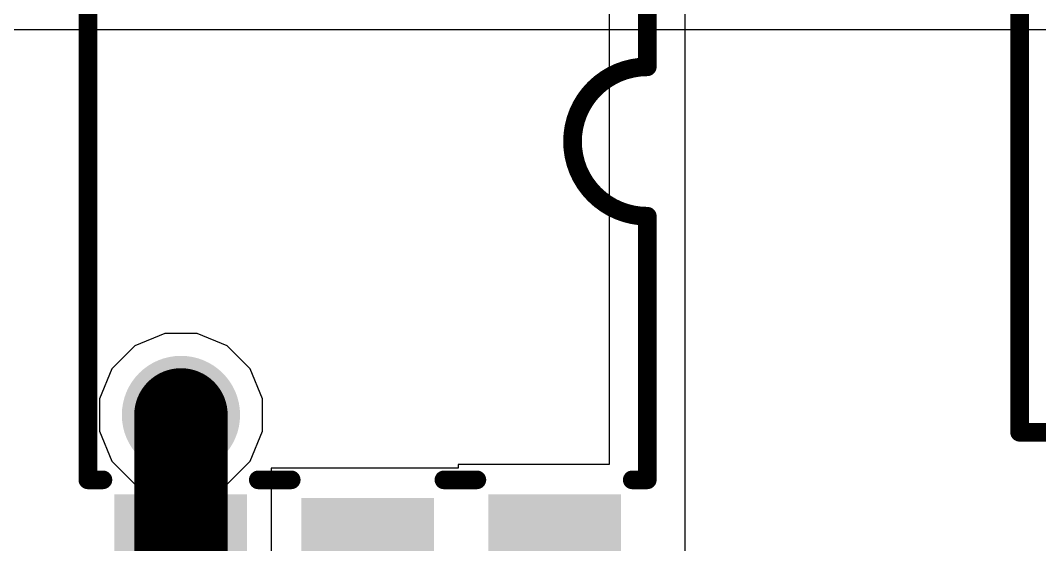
# Model space of a CAD drawing. Header units: inches. Extents: x -3 to 5259, y -3 to 5282.
# Drawn here: x 98.51 to 105.43, y 82.38 to 85.94 of the extents above; entities that cross this region are included whole.
import ezdxf

# ---------------------------------------------------------------- set-up
doc = ezdxf.new("R2010")
doc.units = ezdxf.units.IN
for name, color, linetype in [('Bottom Layer', 5, 'Continuous'), ('Bottom Solder', 6, 'Continuous'), ('Drill Drawing', 1, 'Continuous'), ('Layer 1', 16, 'Continuous'), ('Layer 2', 76, 'Continuous'), ('Top Layer', 1, 'Continuous'), ('Top Overlay', 2, 'Continuous'), ('Top Paste', 8, 'Continuous'), ('Top Solder', 216, 'Continuous'), ('Via Holes', 16, 'Continuous')]:
    doc.layers.add(name, color=color, linetype=linetype)

# ---------------------------------------------------------------- blocks, each defined once
blk = doc.blocks.new('SO_5_8')
at = {"layer": 'Top Layer'}
for points in [[(-3.84985641, 0.8699995299999999), (-3.84985641, 1.67000047), (-2.44985667, 1.67000047), (-2.44985667, 0.8699995300000001)], [(2.44985667, 0.8699995299999999), (2.44985667, 1.67000047), (3.84985641, 1.67000047), (3.84985641, 0.8699995300000001)], [(2.47499759, -0.4000004700000002), (2.47499759, 0.4000004699999998), (3.87499733, 0.4000004700000002), (3.87499733, -0.4000004699999998)], [(-3.87499987, -1.67000047), (-3.87499987, -0.8699995300000001), (-2.47500013, -0.8699995299999999), (-2.47500013, -1.67000047)], [(2.44985667, -1.67000047), (2.44985667, -0.8699995300000001), (3.84985641, -0.8699995299999999), (3.84985641, -1.67000047)]]:
    blk.add_hatch(color=1, dxfattribs=at).paths.add_polyline_path(points)
at = {"layer": 'Top Paste'}
for points in [[(-3.84985641, 0.8699995299999999), (-3.84985641, 1.67000047), (-2.44985667, 1.67000047), (-2.44985667, 0.8699995300000001)], [(2.44985667, 0.8699995299999999), (2.44985667, 1.67000047), (3.84985641, 1.67000047), (3.84985641, 0.8699995300000001)], [(2.47499759, -0.4000004700000002), (2.47499759, 0.4000004699999998), (3.87499733, 0.4000004700000002), (3.87499733, -0.4000004699999998)], [(-3.87499987, -1.67000047), (-3.87499987, -0.8699995300000001), (-2.47500013, -0.8699995299999999), (-2.47500013, -1.67000047)], [(2.44985667, -1.67000047), (2.44985667, -0.8699995300000001), (3.84985641, -0.8699995299999999), (3.84985641, -1.67000047)]]:
    blk.add_hatch(color=8, dxfattribs=at).paths.add_polyline_path(points)
at = {"layer": 'Top Solder'}
for points in [[(-3.900656409999999, 0.8191995299999998), (-3.900656409999999, 1.72080047), (-2.39905667, 1.72080047), (-2.39905667, 0.8191995300000001)], [(2.39905667, 0.8191995299999998), (2.39905667, 1.72080047), (3.900656409999999, 1.72080047), (3.900656409999999, 0.8191995300000001)], [(2.42419759, -0.4508004700000001), (2.42419759, 0.4508004699999998), (3.92579733, 0.4508004700000001), (3.92579733, -0.4508004699999998)], [(-3.92579987, -1.72080047), (-3.92579987, -0.8191995300000001), (-2.42420013, -0.8191995299999998), (-2.42420013, -1.72080047)], [(2.39905667, -1.72080047), (2.39905667, -0.8191995300000001), (3.900656409999999, -0.8191995299999998), (3.900656409999999, -1.72080047)]]:
    blk.add_hatch(color=216, dxfattribs=at).paths.add_polyline_path(points)
at = {"layer": 'Top Overlay'}
for points in [[(-2.29997, 1.797685, 0.127, 0.127, 0), (-2.29997, 1.8998692, 0.127, 0.127, 0)], [(-0.5079745999999999, 1.8998692, 0.127, 0.127, 0), (-2.29997, 1.8998692, 0.127, 0.127, 0)], [(0.508, 1.8998692, 0.127, 0.127, -1), (-0.507746, 1.8998184, 0.127, 0.127, 0)], [(2.2999954, 1.8998692, 0.127, 0.127, 0), (0.5080254, 1.8998692, 0.127, 0.127, 0)], [(2.2999954, 1.797685, 0.127, 0.127, 0), (2.2999954, 1.8998692, 0.127, 0.127, 0)], [(2.2999954, 1.797812, 0.127, 0.127, 0), (2.2999954, 1.8998692, 0.127, 0.127, 0)], [(-3.988054, 1.2954, 0.127, 0.127, 0), (-4.115054, 1.4224, 0.127, 0.127, 0)], [(-4.115054, 1.1684, 0.127, 0.127, 0), (-4.115054, 1.4224, 0.127, 0.127, 0)], [(-4.115054, 1.1684, 0.127, 0.127, 0), (-3.988054, 1.2954, 0.127, 0.127, 0)], [(-2.29997, -0.7421371999999999, 0.127, 0.127, 0), (-2.29997, 0.7421118, 0.127, 0.127, 0)], [(2.2999954, 0.5186426, 0.127, 0.127, 0), (2.2999954, 0.742188, 0.127, 0.127, 0)], [(2.2999954, -0.742188, 0.127, 0.127, 0), (2.2999954, -0.5188965999999999, 0.127, 0.127, 0)], [(-2.29997, -1.9000724, 0.127, 0.127, 0), (-2.29997, -1.798066, 0.127, 0.127, 0)], [(2.2999954, -1.9000724, 0.127, 0.127, 0), (2.2999954, -1.7978882, 0.127, 0.127, 0)], [(2.2999954, -1.9000724, 0.127, 0.127, 0), (-2.29997, -1.9000724, 0.127, 0.127, 0)]]:
    blk.add_lwpolyline(points, format="xyseb", dxfattribs=at)
for points in [[(-2.33172, 1.8998692, 0.0635, 0.0635, 1), (-2.26822, 1.8998692, 0.0635, 0.0635, 1)], [(-2.33172, 1.8998692, 0.0635, 0.0635, 1), (-2.26822, 1.8998692, 0.0635, 0.0635, 1)], [(-0.5397246, 1.8998692, 0.0635, 0.0635, 1), (-0.4762245999999999, 1.8998692, 0.0635, 0.0635, 1)], [(-0.539496, 1.8998184, 0.0635, 0.0635, 1), (-0.475996, 1.8998184, 0.0635, 0.0635, 1)], [(0.47625, 1.8998692, 0.0635, 0.0635, 1), (0.5397500000000001, 1.8998692, 0.0635, 0.0635, 1)], [(0.4762754, 1.8998692, 0.0635, 0.0635, 1), (0.5397753999999999, 1.8998692, 0.0635, 0.0635, 1)], [(2.2682454, 1.8998692, 0.0635, 0.0635, 1), (2.3317454, 1.8998692, 0.0635, 0.0635, 1)], [(2.2682454, 1.8998692, 0.0635, 0.0635, 1), (2.3317454, 1.8998692, 0.0635, 0.0635, 1)], [(2.2682454, 1.8998692, 0.0635, 0.0635, 1), (2.3317454, 1.8998692, 0.0635, 0.0635, 1)], [(-2.33172, 1.797685, 0.0635, 0.0635, 1), (-2.26822, 1.797685, 0.0635, 0.0635, 1)], [(2.2682454, 1.797812, 0.0635, 0.0635, 1), (2.3317454, 1.797812, 0.0635, 0.0635, 1)], [(2.2682454, 1.797685, 0.0635, 0.0635, 1), (2.3317454, 1.797685, 0.0635, 0.0635, 1)], [(-4.146803999999999, 1.4224, 0.0635, 0.0635, 1), (-4.083303999999999, 1.4224, 0.0635, 0.0635, 1)], [(-4.146803999999999, 1.4224, 0.0635, 0.0635, 1), (-4.083303999999999, 1.4224, 0.0635, 0.0635, 1)], [(-4.019804, 1.2954, 0.0635, 0.0635, 1), (-3.956304, 1.2954, 0.0635, 0.0635, 1)], [(-4.019804, 1.2954, 0.0635, 0.0635, 1), (-3.956304, 1.2954, 0.0635, 0.0635, 1)], [(-4.146803999999999, 1.1684, 0.0635, 0.0635, 1), (-4.083303999999999, 1.1684, 0.0635, 0.0635, 1)], [(-4.146803999999999, 1.1684, 0.0635, 0.0635, 1), (-4.083303999999999, 1.1684, 0.0635, 0.0635, 1)], [(-2.33172, 0.7421118, 0.0635, 0.0635, 1), (-2.26822, 0.7421118, 0.0635, 0.0635, 1)], [(2.2682454, 0.742188, 0.0635, 0.0635, 1), (2.3317454, 0.742188, 0.0635, 0.0635, 1)], [(2.2682454, 0.5186426, 0.0635, 0.0635, 1), (2.3317454, 0.5186426, 0.0635, 0.0635, 1)], [(2.2682454, -0.5188965999999999, 0.0635, 0.0635, 1), (2.3317454, -0.5188965999999999, 0.0635, 0.0635, 1)], [(-2.33172, -0.7421371999999999, 0.0635, 0.0635, 1), (-2.26822, -0.7421371999999999, 0.0635, 0.0635, 1)], [(2.2682454, -0.742188, 0.0635, 0.0635, 1), (2.3317454, -0.742188, 0.0635, 0.0635, 1)], [(-2.33172, -1.798066, 0.0635, 0.0635, 1), (-2.26822, -1.798066, 0.0635, 0.0635, 1)], [(2.2682454, -1.7978882, 0.0635, 0.0635, 1), (2.3317454, -1.7978882, 0.0635, 0.0635, 1)], [(-2.33172, -1.9000724, 0.0635, 0.0635, 1), (-2.26822, -1.9000724, 0.0635, 0.0635, 1)], [(-2.33172, -1.9000724, 0.0635, 0.0635, 1), (-2.26822, -1.9000724, 0.0635, 0.0635, 1)], [(2.2682454, -1.9000724, 0.0635, 0.0635, 1), (2.3317454, -1.9000724, 0.0635, 0.0635, 1)], [(2.2682454, -1.9000724, 0.0635, 0.0635, 1), (2.3317454, -1.9000724, 0.0635, 0.0635, 1)]]:
    blk.add_lwpolyline(points, format="xyseb", close=True, dxfattribs=at)
blk = doc.blocks.new('SVZ1VM221FBRE00RAXXX_226')
at = {"layer": 'Top Overlay'}
for points in [[(4.201236199999999, 4.2262298, 0.127, 0.127, 0), (-2.46497094, 4.2262298, 0.127, 0.127, 0)], [(4.201236199999999, 4.2262298, 0.127, 0.127, 0), (4.201231119999999, 0.7823962, 0.127, 0.127, 0)]]:
    blk.add_lwpolyline(points, format="xyseb", dxfattribs=at)
blk.add_lwpolyline([(4.1694862, 4.2262298, 0.0635, 0.0635, 1), (4.2329862, 4.2262298, 0.0635, 0.0635, 1)], format="xyseb", close=True, dxfattribs=at)
blk.add_lwpolyline([(4.1694862, 4.2262298, 0.0635, 0.0635, 1), (4.2329862, 4.2262298, 0.0635, 0.0635, 1)], format="xyseb", close=True, dxfattribs=at)

msp = doc.modelspace()

# ---------------------------------------------------------------- hatches: boundary and pattern name
at = {"layer": 'Bottom Layer'}
h = msp.add_hatch(color=5, dxfattribs=at)
edge = h.paths.add_edge_path()
edge.add_arc((99.60200298, 83.25784465999999), 0.2999994, 0, 360)
at = {"layer": 'Bottom Solder'}
h = msp.add_hatch(color=6, dxfattribs=at)
edge = h.paths.add_edge_path()
edge.add_arc((99.60200298, 83.25784465999999), 0.4015993999999999, 0, 360)
at = {"layer": 'Layer 1'}
h = msp.add_hatch(color=16, dxfattribs=at)
edge = h.paths.add_edge_path()
edge.add_arc((99.60200298, 83.25784465999999), 0.2999994, 0, 360)
at = {"layer": 'Layer 2'}
h = msp.add_hatch(color=76, dxfattribs=at)
edge = h.paths.add_edge_path()
edge.add_arc((99.60200298, 83.25784465999999), 0.2999994, 0, 360)
at = {"layer": 'Top Layer'}
h = msp.add_hatch(color=1, dxfattribs=at)
edge = h.paths.add_edge_path()
edge.add_arc((99.60200298, 83.25784465999999), 0.2999994, 0, 360)
at = {"layer": 'Top Solder'}
h = msp.add_hatch(color=216, dxfattribs=at)
edge = h.paths.add_edge_path()
edge.add_arc((99.60200298, 83.25784465999999), 0.4015993999999999, 0, 360)
at = {"layer": 'Via Holes'}
h = msp.add_hatch(color=7, dxfattribs=at)
edge = h.paths.add_edge_path()
edge.add_arc((99.60200298, 83.25784465999999), 0.1499997, 0, 360)

# ---------------------------------------------------------------- linework, layer by layer
at = {"layer": 'Drill Drawing'}
for points in [[(99.47500297999999, 83.38484465999998, 0.0508, 0.0508, 0), (99.47500297999999, 83.51184466, 0.0508, 0.0508, 0)], [(99.47500297999999, 83.51184466, 0.0508, 0.0508, 0), (99.72900297999999, 83.51184466, 0.0508, 0.0508, 0)], [(99.72900297999999, 83.38484465999998, 0.0508, 0.0508, 0), (99.72900297999999, 83.51184466, 0.0508, 0.0508, 0)], [(99.52580298, 83.33404466, 0.0508, 0.0508, 0), (99.52580298, 83.41024466, 0.0508, 0.0508, 0)], [(99.52580298, 83.41024466, 0.0508, 0.0508, 0), (99.67820298, 83.41024466, 0.0508, 0.0508, 0)], [(99.67820298, 83.33404466, 0.0508, 0.0508, 0), (99.67820298, 83.41024466, 0.0508, 0.0508, 0)], [(99.34800297999999, 83.13084466, 0.0508, 0.0508, 0), (99.34800297999999, 83.38484465999998, 0.0508, 0.0508, 0)], [(99.34800297999999, 83.38484465999998, 0.0508, 0.0508, 0), (99.47500297999999, 83.38484465999998, 0.0508, 0.0508, 0)], [(99.44960298, 83.18164465999999, 0.0508, 0.0508, 0), (99.44960298, 83.33404466, 0.0508, 0.0508, 0)], [(99.44960298, 83.33404466, 0.0508, 0.0508, 0), (99.52580298, 83.33404466, 0.0508, 0.0508, 0)], [(99.67820298, 83.33404466, 0.0508, 0.0508, 0), (99.75440298, 83.33404466, 0.0508, 0.0508, 0)], [(99.72900297999999, 83.38484465999998, 0.0508, 0.0508, 0), (99.85600298, 83.38484465999998, 0.0508, 0.0508, 0)], [(99.75440298, 83.18164465999999, 0.0508, 0.0508, 0), (99.75440298, 83.33404466, 0.0508, 0.0508, 0)], [(99.85600298, 83.13084466, 0.0508, 0.0508, 0), (99.85600298, 83.38484465999998, 0.0508, 0.0508, 0)], [(99.34800297999999, 83.13084466, 0.0508, 0.0508, 0), (99.47500297999999, 83.13084466, 0.0508, 0.0508, 0)], [(99.44960298, 83.18164465999999, 0.0508, 0.0508, 0), (99.52580298, 83.18164465999999, 0.0508, 0.0508, 0)], [(99.47500297999999, 83.00384466, 0.0508, 0.0508, 0), (99.47500297999999, 83.13084466, 0.0508, 0.0508, 0)], [(99.52580298, 83.10544466, 0.0508, 0.0508, 0), (99.52580298, 83.18164465999999, 0.0508, 0.0508, 0)], [(99.67820298, 83.18164465999999, 0.0508, 0.0508, 0), (99.75440298, 83.18164465999999, 0.0508, 0.0508, 0)], [(99.67820298, 83.10544466, 0.0508, 0.0508, 0), (99.67820298, 83.18164465999999, 0.0508, 0.0508, 0)], [(99.72900297999999, 83.13084466, 0.0508, 0.0508, 0), (99.85600298, 83.13084466, 0.0508, 0.0508, 0)], [(99.72900297999999, 83.00384466, 0.0508, 0.0508, 0), (99.72900297999999, 83.13084466, 0.0508, 0.0508, 0)], [(99.52580298, 83.10544466, 0.0508, 0.0508, 0), (99.67820298, 83.10544466, 0.0508, 0.0508, 0)], [(99.47500297999999, 83.00384466, 0.0508, 0.0508, 0), (99.72900297999999, 83.00384466, 0.0508, 0.0508, 0)]]:
    msp.add_lwpolyline(points, format="xyseb", dxfattribs=at)
for points in [[(99.46230298, 83.51184466, 0.0254, 0.0254, 1), (99.48770298, 83.51184466, 0.0254, 0.0254, 1)], [(99.46230298, 83.51184466, 0.0254, 0.0254, 1), (99.48770298, 83.51184466, 0.0254, 0.0254, 1)], [(99.71630298, 83.51184466, 0.0254, 0.0254, 1), (99.74170297999999, 83.51184466, 0.0254, 0.0254, 1)], [(99.71630298, 83.51184466, 0.0254, 0.0254, 1), (99.74170297999999, 83.51184466, 0.0254, 0.0254, 1)], [(99.51310297999999, 83.41024466, 0.0254, 0.0254, 1), (99.53850297999999, 83.41024466, 0.0254, 0.0254, 1)], [(99.51310297999999, 83.41024466, 0.0254, 0.0254, 1), (99.53850297999999, 83.41024466, 0.0254, 0.0254, 1)], [(99.66550298, 83.41024466, 0.0254, 0.0254, 1), (99.69090297999999, 83.41024466, 0.0254, 0.0254, 1)], [(99.66550298, 83.41024466, 0.0254, 0.0254, 1), (99.69090297999999, 83.41024466, 0.0254, 0.0254, 1)], [(99.33530298, 83.38484465999998, 0.0254, 0.0254, 1), (99.36070298, 83.38484465999998, 0.0254, 0.0254, 1)], [(99.33530298, 83.38484465999998, 0.0254, 0.0254, 1), (99.36070298, 83.38484465999998, 0.0254, 0.0254, 1)], [(99.43690297999999, 83.33404466, 0.0254, 0.0254, 1), (99.46230298, 83.33404466, 0.0254, 0.0254, 1)], [(99.43690297999999, 83.33404466, 0.0254, 0.0254, 1), (99.46230298, 83.33404466, 0.0254, 0.0254, 1)], [(99.46230298, 83.38484465999998, 0.0254, 0.0254, 1), (99.48770298, 83.38484465999998, 0.0254, 0.0254, 1)], [(99.46230298, 83.38484465999998, 0.0254, 0.0254, 1), (99.48770298, 83.38484465999998, 0.0254, 0.0254, 1)], [(99.51310297999999, 83.33404466, 0.0254, 0.0254, 1), (99.53850297999999, 83.33404466, 0.0254, 0.0254, 1)], [(99.51310297999999, 83.33404466, 0.0254, 0.0254, 1), (99.53850297999999, 83.33404466, 0.0254, 0.0254, 1)], [(99.66550298, 83.33404466, 0.0254, 0.0254, 1), (99.69090297999999, 83.33404466, 0.0254, 0.0254, 1)], [(99.66550298, 83.33404466, 0.0254, 0.0254, 1), (99.69090297999999, 83.33404466, 0.0254, 0.0254, 1)], [(99.71630298, 83.38484465999998, 0.0254, 0.0254, 1), (99.74170297999999, 83.38484465999998, 0.0254, 0.0254, 1)], [(99.71630298, 83.38484465999998, 0.0254, 0.0254, 1), (99.74170297999999, 83.38484465999998, 0.0254, 0.0254, 1)], [(99.74170297999999, 83.33404466, 0.0254, 0.0254, 1), (99.76710298, 83.33404466, 0.0254, 0.0254, 1)], [(99.74170297999999, 83.33404466, 0.0254, 0.0254, 1), (99.76710298, 83.33404466, 0.0254, 0.0254, 1)], [(99.84330297999999, 83.38484465999998, 0.0254, 0.0254, 1), (99.86870298, 83.38484465999998, 0.0254, 0.0254, 1)], [(99.84330297999999, 83.38484465999998, 0.0254, 0.0254, 1), (99.86870298, 83.38484465999998, 0.0254, 0.0254, 1)], [(99.33530298, 83.13084466, 0.0254, 0.0254, 1), (99.36070298, 83.13084466, 0.0254, 0.0254, 1)], [(99.33530298, 83.13084466, 0.0254, 0.0254, 1), (99.36070298, 83.13084466, 0.0254, 0.0254, 1)], [(99.43690297999999, 83.18164465999999, 0.0254, 0.0254, 1), (99.46230298, 83.18164465999999, 0.0254, 0.0254, 1)], [(99.43690297999999, 83.18164465999999, 0.0254, 0.0254, 1), (99.46230298, 83.18164465999999, 0.0254, 0.0254, 1)], [(99.46230298, 83.13084466, 0.0254, 0.0254, 1), (99.48770298, 83.13084466, 0.0254, 0.0254, 1)], [(99.46230298, 83.13084466, 0.0254, 0.0254, 1), (99.48770298, 83.13084466, 0.0254, 0.0254, 1)], [(99.51310297999999, 83.18164465999999, 0.0254, 0.0254, 1), (99.53850297999999, 83.18164465999999, 0.0254, 0.0254, 1)], [(99.51310297999999, 83.18164465999999, 0.0254, 0.0254, 1), (99.53850297999999, 83.18164465999999, 0.0254, 0.0254, 1)], [(99.66550298, 83.18164465999999, 0.0254, 0.0254, 1), (99.69090297999999, 83.18164465999999, 0.0254, 0.0254, 1)], [(99.66550298, 83.18164465999999, 0.0254, 0.0254, 1), (99.69090297999999, 83.18164465999999, 0.0254, 0.0254, 1)], [(99.71630298, 83.13084466, 0.0254, 0.0254, 1), (99.74170297999999, 83.13084466, 0.0254, 0.0254, 1)], [(99.71630298, 83.13084466, 0.0254, 0.0254, 1), (99.74170297999999, 83.13084466, 0.0254, 0.0254, 1)], [(99.74170297999999, 83.18164465999999, 0.0254, 0.0254, 1), (99.76710298, 83.18164465999999, 0.0254, 0.0254, 1)], [(99.74170297999999, 83.18164465999999, 0.0254, 0.0254, 1), (99.76710298, 83.18164465999999, 0.0254, 0.0254, 1)], [(99.84330297999999, 83.13084466, 0.0254, 0.0254, 1), (99.86870298, 83.13084466, 0.0254, 0.0254, 1)], [(99.84330297999999, 83.13084466, 0.0254, 0.0254, 1), (99.86870298, 83.13084466, 0.0254, 0.0254, 1)], [(99.51310297999999, 83.10544466, 0.0254, 0.0254, 1), (99.53850297999999, 83.10544466, 0.0254, 0.0254, 1)], [(99.51310297999999, 83.10544466, 0.0254, 0.0254, 1), (99.53850297999999, 83.10544466, 0.0254, 0.0254, 1)], [(99.66550298, 83.10544466, 0.0254, 0.0254, 1), (99.69090297999999, 83.10544466, 0.0254, 0.0254, 1)], [(99.66550298, 83.10544466, 0.0254, 0.0254, 1), (99.69090297999999, 83.10544466, 0.0254, 0.0254, 1)], [(99.46230298, 83.00384466, 0.0254, 0.0254, 1), (99.48770298, 83.00384466, 0.0254, 0.0254, 1)], [(99.46230298, 83.00384466, 0.0254, 0.0254, 1), (99.48770298, 83.00384466, 0.0254, 0.0254, 1)], [(99.71630298, 83.00384466, 0.0254, 0.0254, 1), (99.74170297999999, 83.00384466, 0.0254, 0.0254, 1)], [(99.71630298, 83.00384466, 0.0254, 0.0254, 1), (99.74170297999999, 83.00384466, 0.0254, 0.0254, 1)]]:
    msp.add_lwpolyline(points, format="xyseb", close=True, dxfattribs=at)
at = {"layer": 'Layer 2'}
for p, q in [((65.46727064, 85.8782509), (118.24418312, 85.8782509)), ((99.49180507999999, 83.81184406), (99.28818851999999, 83.72750336)), ((99.71220088, 83.81184406), (99.49180507999999, 83.81184406)), ((99.91581743999998, 83.72750336), (99.71220088, 83.81184406)), ((99.28818851999999, 83.72750336), (99.13234428, 83.57165911999999)), ((100.07166168, 83.57165911999999), (99.91581743999998, 83.72750336)), ((99.13234428, 83.57165911999999), (99.04800358, 83.36804256)), ((100.15600238, 83.36804256), (100.07166168, 83.57165911999999)), ((99.04800358, 83.36804256), (99.04800358, 83.14764676)), ((100.15600238, 83.14764676), (100.15600238, 83.36804256)), ((99.04800358, 83.14764676), (99.13234428, 82.94403019999999)), ((100.07166168, 82.94403019999999), (100.15600238, 83.14764676)), ((99.13234428, 82.94403019999999), (99.28818851999999, 82.78818595999999)), ((99.91581743999998, 82.78818595999999), (100.07166168, 82.94403019999999)), ((99.28818851999999, 82.78818595999999), (99.49180507999999, 82.70384526)), ((99.71220088, 82.70384526), (99.91581743999998, 82.78818595999999)), ((99.49180507999999, 82.70384526), (99.71220088, 82.70384526))]:
    msp.add_line(p, q, dxfattribs=at)
at = {"layer": 'Top Layer'}
for p, q in [((103.02778226, 80.52588161999999), (103.02778226, 96.55326129999999)), ((102.50983054, 87.31227394), (102.50983054, 82.92055806)), ((102.50983054, 87.31227394), (102.50983054, 82.92055806)), ((101.48578382, 82.89541713999999), (100.21578382, 82.89541713999999)), ((100.21578382, 82.89541713999999), (100.21578382, 80.98741994)), ((101.48578382, 82.89541713999999), (100.21578382, 82.89541713999999)), ((100.21578382, 82.89541713999999), (100.21578382, 80.98741994)), ((102.50983054, 82.92055806), (101.48578382, 82.92055806)), ((101.48578382, 82.92055806), (101.48578382, 82.89541713999999)), ((102.50983054, 82.92055806), (101.48578382, 82.92055806)), ((101.48578382, 82.92055806), (101.48578382, 82.89541713999999))]:
    msp.add_line(p, q, dxfattribs=at)
msp.add_lwpolyline([(99.60200298, 81.96655945999998, 0.635, 0.635, 0), (99.60200298, 83.25784465999999, 0.635, 0.635, 0)], format="xyseb", dxfattribs=at)
msp.add_lwpolyline([(99.44325298, 83.25784465999999, 0.3175, 0.3175, 1), (99.76075297999999, 83.25784465999999, 0.3175, 0.3175, 1)], format="xyseb", close=True, dxfattribs=at)

# ---------------------------------------------------------------- block references
for name, p, rotation in [('SVZ1VM221FBRE00RAXXX_226', (109.499781, 87.3662083), 180), ('SO_5_8', (100.86978302, 85.11641599999999), 270)]:
    msp.add_blockref(name, p, dxfattribs=dict(rotation=rotation))

doc.saveas('drawing.dxf')
